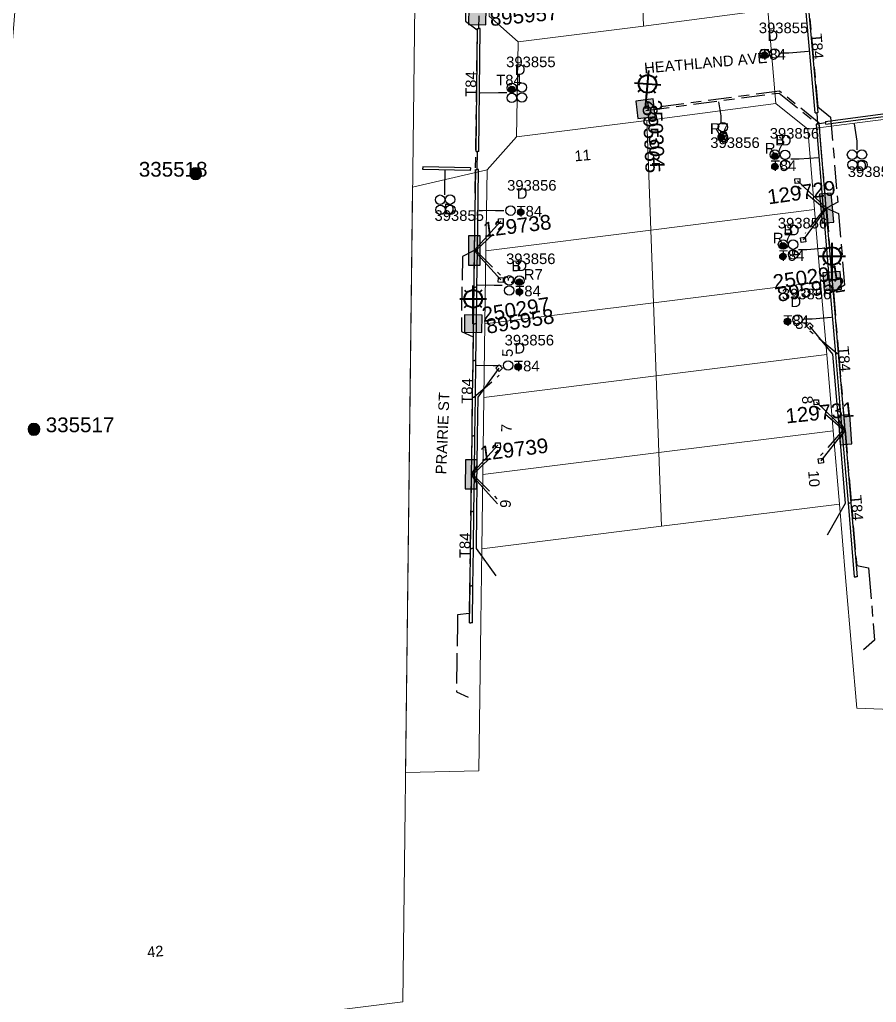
# Model space of a CAD drawing. Header units: metres. Extents: x 301589 to 305563, y 6268713 to 6270518.
# Drawn here: x 303999 to 304144.4, y 6269081.7 to 6269248.5 of the extents above; entities that cross this region are included whole.
import ezdxf
from ezdxf.enums import TextEntityAlignment as Align

# ---------------------------------------------------------------- set-up
doc = ezdxf.new("R2010")
doc.units = ezdxf.units.M
doc.linetypes.add('Cable Exist UG', pattern=[8.2, 4, -1.2, 1.8, -1.2])
doc.layers.get('0').update_dxf_attribs({"color": 6})
for name, color, linetype in [('_User Miscellaneous12', 7, 'Continuous'), ('Duct_SP_EXT', 7, 'Continuous'), ('Equip_SP_SL_EXT', 7, 'Continuous'), ('Mains_LV_EXT', 5, 'Continuous'), ('Mains_LV_SL_EXT', 4, 'Continuous'), ('Services_SP_EXT', 7, 'Continuous'), ('SupportsOH_SP_TR_HV_LV_SL_EXT', 7, 'Continuous'), ('SupportsUG_SP_LV_EXT', 7, 'Continuous'), ('SupportsUG_SP_LV_SL_EXT', 7, 'Continuous'), ('Trench_SP_EXT', 7, 'Continuous')]:
    doc.layers.add(name, color=color, linetype=linetype)
doc.layers.add('Cadastre Land Parcels_SP_EXT', color=7, linetype='Continuous', lineweight=5)
doc.layers.add('Cadastre Roads_SP_EXT', color=9, linetype='Continuous', lineweight=5)
doc.styles.add('COLUMN_LABEL', font='arial.ttf')
doc.styles.add('iecARIAL', font='arial.ttf', dxfattribs={"height": 2})
doc.styles.add('POLE_LABEL', font='arial.ttf')
doc.styles.get("Standard").update_dxf_attribs({"font": 'arial.ttf'})

# ---------------------------------------------------------------- blocks, each defined once
blk = doc.blocks.new('COLUMN_EXT')
blk.add_hatch(color=256).paths.add_polyline_path([(-1.49, 1.48), (-1.49, -1.49), (1.48, -1.49), (1.48, 1.48)])
blk.add_lwpolyline([(-1.49, -1.49), (1.48, -1.49), (1.48, 1.48), (-1.49, 1.48)], close=True)
for tag, height, style, flags, p in [('ASSET_NUM', 2.5, 'COLUMN_LABEL', 8, (2, 2)), ('STRUCTURE_PLANT_NUMBER', 0.2, 'POLE_LABEL', 9, (1.81, 0.03)), ('STREET_CODE', 0.2, 'COLUMN_LABEL', 9, (1.81, -0.2))]:
    blk.add_attdef(tag, text='', height=height, dxfattribs=dict(style=style, flags=flags)).set_placement(p, align=Align.MIDDLE_LEFT)
at = {"flags": 9}
for tag, p in [('COLUMN_TYPE', (1.81, -0.4)), ('OWNED_BY', (1.81, -0.6)), ('STATE', (1.81, -0.8)), ('USAGE', (1.81, -1)), ('STREETNAME', (1.81, -1.6)), ('LEGEND', (1.81, -1.2)), ('LOCATION', (1.81, -1.4)), ('SUBURB', (1.81, -1.8)), ('NOTES', (1.81, -2))]:
    blk.add_attdef(tag, text='', height=0.2, dxfattribs=at).set_placement(p, align=Align.MIDDLE_LEFT)
at = {"flags": 1}
blk.add_attdef('Z', (1.81, -2.35), '', height=0.2, dxfattribs=at)
blk = doc.blocks.new('PILLAR_EXT')
blk.add_hatch(color=256).paths.add_polyline_path([(-2.475, 0.99), (-2.475, -0.99), (2.475, -0.99), (2.475, 0.99)])
blk.add_lwpolyline([(-2.475, -0.99), (2.475, -0.99), (2.475, 0.99), (-2.475, 0.99)], close=True)
at = {"style": 'iecARIAL', "flags": 8}
blk.add_attdef('ASSET_NUM', (1.5, 3.5), '', height=2.5, dxfattribs=at)
for tag, p, flags in [('OWNED_BY', (0, -0.2), 9), ('STATE', (0, -0.4), 9), ('SUPPORT_TYPE', (0, -0.6), 9), ('STREETNAME', (0, -1.8), 9), ('USAGE', (0, -0.8), 9), ('LEGEND', (0, -1), 9), ('LOCATION', (0, -1.2), 9), ('NOTES', (0, -1.4), 9), ('PARENT', (0, -1.6), 9), ('SUBURB', (0, -2), 1)]:
    blk.add_attdef(tag, p, '', height=0.2, dxfattribs=dict(flags=flags))
blk = doc.blocks.new('DUCT_EXT')
blk.add_circle((0, 0.8), 0.8)
at = {"flags": 1}
blk.add_attdef('Z', (0, 0), '', height=0.2, dxfattribs=at)
at = {"flags": 9}
for tag, p in [('DUCT_CODE', (0, 0)), ('XSECT_TYPE', (0, -0.2)), ('STATE', (0, -0.6)), ('FB_REFERENCE', (0, -0.4)), ('NOTES', (0, -0.8))]:
    blk.add_attdef(tag, text='', height=0.2, dxfattribs=at).set_placement(p, align=Align.MIDDLE_LEFT)
blk = doc.blocks.new('SL_LANTERN_EXT')
at = {"lineweight": 40}
for p, q in [((-1.46, 5.68), (-1.06, 5.28)), ((0, 1.97), (0, 6.47)), ((1.46, 5.68), (1.06, 5.28)), ((-2.25, 4.22), (2.25, 4.22)), ((-1.46, 2.76), (-1.06, 3.16)), ((0, 0), (0, 2.72)), ((1.46, 2.76), (1.06, 3.16))]:
    blk.add_line(p, q, dxfattribs=at)
blk.add_circle((0, 4.22), 1.5, dxfattribs=at)
at = {"style": 'iecARIAL', "flags": 8}
blk.add_attdef('ASSET_NUM', (1.5, 1.5), '', height=2.5, dxfattribs=at)
for tag, p, height, flags in [('OPERATING_VOLTAGE', (0.98, -1.65), 0.2, 9), ('ORIENTATION', (0.98, -1.85), 0.2, 9), ('CONSTRUCTED_VOLTAGE', (0.98, -0.65), 0.2, 9), ('CONTROL_TYPE', (0.98, -0.85), 0.2, 9), ('LANTERN_PURPOSE', (0.98, -1.05), 0.2, 9), ('LANTERN_TYPE', (0.98, -1.25), 0.2, 9), ('NO_PHASES', (0.98, -1.45), 0.2, 9), ('LNUMBER', (2.18, -3.25), 2.5, 8), ('OWNED_BY', (0.98, -2.05), 0.2, 9), ('STATE', (0.98, -2.25), 0.2, 9), ('USAGE', (0.98, -2.45), 0.2, 9), ('CEXIST', (0.98, -2.65), 0.2, 9), ('CNEW', (0.98, -2.85), 0.2, 9), ('CNUMBER', (0.98, -3.05), 0.2, 9), ('CREMOVE', (0.98, -3.25), 0.2, 9), ('CREPLACE', (0.98, -3.45), 0.2, 9), ('LKINGHEIGHT', (0.98, -3.65), 0.2, 9), ('LBRACKET', (0.98, -3.85), 0.2, 9), ('LBRACKETVOCAB', (0.98, -4.05), 0.2, 9), ('LCATEGORY', (0.98, -4.25), 0.2, 9), ('LCHARGE1', (0.98, -4.45), 0.2, 9), ('LCHARGE1PERCENT', (0.98, -4.65), 0.2, 9), ('LCHARGE2', (0.98, -4.85), 0.2, 9), ('LCHARGE2PERCENT', (0.98, -5.05), 0.2, 9), ('LCHARGE3', (0.98, -5.25), 0.2, 9), ('LCHARGE3PERCENT', (0.98, -5.45), 0.2, 9), ('LEXIST', (0.98, -5.65), 0.2, 9), ('LLAMP', (0.98, -5.85), 0.2, 9), ('LLAMPVOCAB', (0.98, -6.05), 0.2, 9), ('LMAST', (0.98, -6.25), 0.2, 9), ('LMASTVOCAB', (0.98, -6.45), 0.2, 9), ('LNEW', (0.98, -6.65), 0.2, 9), ('LANTNUMBER', (0.98, -6.85), 0.2, 9), ('LOUTREACH', (0.98, -7.25), 0.2, 9), ('LOUTREACHVOCAB', (0.98, -7.45), 0.2, 9), ('LRATECODE', (0.98, -7.65), 0.2, 9), ('LREMOVE', (0.98, -7.85), 0.2, 9), ('LREPLACE', (0.98, -8.05), 0.2, 9), ('LTYPE', (0.98, -8.25), 0.2, 9), ('LTYPEVOCAB', (0.98, -8.45), 0.2, 9), ('STREETNAME', (0.98, -9.25), 0.2, 9), ('SUBURB', (0.98, -9.45), 0.2, 1), ('LEGEND', (0.98, -8.65), 0.2, 9), ('LOCATION', (0.98, -8.85), 0.2, 9), ('NOTES', (0.98, -9.05), 0.2, 9)]:
    blk.add_attdef(tag, p, '', height=height, dxfattribs=dict(flags=flags))
blk = doc.blocks.new('CCP_EXT')
at = {"flags": 9}
for tag, p in [('LIFE_SUPPORT', (0, -1.6)), ('STATE', (0, -1.8)), ('NOTES', (0, -2))]:
    blk.add_attdef(tag, text='', height=0.2, dxfattribs=at).set_placement(p, align=Align.MIDDLE_LEFT)
blk.add_wipeout([(0, 0.57), (0.57, 0), (0, -0.57), (-0.57, 0)])
blk.add_lwpolyline([(-0.57, 0), (0, 0.57), (0.57, 0), (0, -0.57), (-0.57, 0)])
at = {"flags": 1}
blk.add_attdef('Z', (0, 0), '', height=0.2, dxfattribs=at)
at = {"flags": 9}
for tag, p in [('CCP_TYPE', (0, 0)), ('CONSTRUCTED_VOLTAGE', (0, -0.2)), ('OPERATING_VOLTAGE', (0, -0.6)), ('ORIENTATION', (0, -0.8)), ('OWNED_BY', (0, -1)), ('NO_PHASES', (0, -0.4)), ('USAGE', (0, -1.2)), ('LEGEND', (0, -1.4))]:
    blk.add_attdef(tag, text='', height=0.2, dxfattribs=at).set_placement(p, align=Align.MIDDLE_LEFT)
blk = doc.blocks.new('POLE_EXT')
blk.add_hatch(color=256).paths.add_polyline_path([(-1, 0, 1), (1, 0, 1)])
blk.add_lwpolyline([(-1, 0, 1), (1, 0, 1)], format="xyb", close=True)
for tag, height, flags, p in [('pNumber', 2.5, 8, (-17.84, 2.07)), ('OWNED_BY', 0.2, 9, (1.35, -0.4)), ('SPECIAL_USE', 0.2, 9, (1.35, -0.8)), ('STATE', 0.2, 9, (1.35, -1)), ('cLV', 0.2, 9, (1.35, -1.4)), ('hDepth', 0.2, 9, (1.35, -1.6)), ('PARENT', 0.2, 9, (1.35, -0.6)), ('USAGE', 0.2, 9, (1.35, -1.2)), ('hDia', 0.2, 9, (1.35, -1.8)), ('cHV', 0.2, 9, (1.35, -2)), ('cLinedev', 0.2, 9, (1.35, -3.4)), ('LBRACKET', 0.2, 9, (1.35, -2.2)), ('LExisting', 0.2, 9, (1.35, -2.4)), ('LANTNUMBER', 0.2, 9, (1.35, -2.6)), ('LOther', 0.2, 9, (1.35, -2.8)), ('LRemove', 0.2, 9, (1.35, -3)), ('LEGEND', 0.2, 9, (1.35, -3.2)), ('pExisting', 0.2, 9, (1.35, -3.8)), ('pFooting', 0.2, 9, (1.35, -4.4)), ('pNew', 0.2, 9, (1.35, -4.6)), ('pRelocate', 0.2, 9, (1.35, -5)), ('LOCATION', 0.2, 9, (1.35, -3.6)), ('PFNUMBER', 0.2, 9, (1.35, -4)), ('NEWPFNUMBER', 0.2, 9, (1.35, -4.2)), ('pRemove', 0.2, 9, (1.35, -5.2)), ('pReplace', 0.2, 9, (1.35, -5.4)), ('pStay', 0.2, 9, (1.35, -5.6)), ('pType', 0.2, 9, (1.35, -5.8)), ('cspan', 0.2, 9, (1.35, -6)), ('STREETNAME', 0.2, 9, (1.35, -6.2)), ('SUBURB', 0.2, 9, (1.35, -6.4)), ('NOTES', 0.2, 9, (1.35, -6.6)), ('OPERATED_BY', 0.2, 9, (1.36, -7.01)), ('MAINTAINED_BY', 0.2, 9, (1.36, -6.81))]:
    blk.add_attdef(tag, text='', height=height, dxfattribs=dict(flags=flags)).set_placement(p, align=Align.MIDDLE_LEFT)
at = {"style": 'POLE_LABEL'}
for tag, height, flags, p in [('ASSET_NUM', 2.5, 8, (2, 2)), ('STRUCTURE_PLANT_NUMBER', 0.2, 9, (1.35, 0.03)), ('STREET_CODE', 0.2, 9, (1.35, -0.2))]:
    blk.add_attdef(tag, text='', height=height, dxfattribs=dict(at, flags=flags)).set_placement(p, align=Align.MIDDLE_LEFT)
at = {"flags": 1}
blk.add_attdef('Z', (1.35, -7.33), '', height=0.2, dxfattribs=at)
blk = doc.blocks.new('CABLE_LARGE_EXT')
h = blk.add_hatch(color=256)
edge = h.paths.add_edge_path()
edge.add_arc((0, 0.55), 0.55, 0, 360)
blk.add_circle((0, 0.55), 0.55)
at = {"flags": 1}
blk.add_attdef('Z', (0, 0), '', height=0.2, dxfattribs=at)
at = {"flags": 9}
for tag, p in [('COND_CODE', (0, 0)), ('STATE', (0, -0.4)), ('XSECT_SIZE', (0, -0.6)), ('FB_REFERENCE', (0, -0.2)), ('NOTES', (0, -0.8))]:
    blk.add_attdef(tag, text='', height=0.2, dxfattribs=at).set_placement(p, align=Align.MIDDLE_LEFT)

msp = doc.modelspace()

# ---------------------------------------------------------------- linework, layer by layer
at = {"layer": '_User Miscellaneous12'}
for p, q in [((304134.034, 6269232.651), (304132.232, 6269252.604)), ((304134.512, 6269232.694), (304132.71, 6269252.647)), ((304076.455, 6269226.111), (304076.69, 6269246.96)), ((304076.69, 6269246.96), (304076.93, 6269246.958)), ((304077.17, 6269246.955), (304076.93, 6269246.958)), ((304076.935, 6269226.105), (304077.17, 6269246.955)), ((304134.034, 6269232.651), (304134.273, 6269232.672)), ((304134.512, 6269232.694), (304134.273, 6269232.672)), ((304135.748, 6269231.175), (304145.48, 6269232.486)), ((304135.812, 6269230.699), (304145.544, 6269232.01)), ((304134.165, 6269230.729), (304134.404, 6269230.749)), ((304134.165, 6269230.729), (304135.372, 6269216.35)), ((304134.643, 6269230.769), (304134.404, 6269230.749)), ((304134.643, 6269230.769), (304135.851, 6269216.39)), ((304135.748, 6269231.175), (304135.78, 6269230.937)), ((304135.812, 6269230.699), (304135.78, 6269230.937)), ((304076.455, 6269226.111), (304076.695, 6269226.108)), ((304076.935, 6269226.105), (304076.695, 6269226.108)), ((304067.409, 6269223.021), (304067.414, 6269223.261)), ((304067.419, 6269223.501), (304067.414, 6269223.261)), ((304075.514, 6269223.327), (304067.419, 6269223.501)), ((304075.514, 6269223.327), (304075.509, 6269223.087)), ((304075.504, 6269222.847), (304067.409, 6269223.021)), ((304075.504, 6269222.847), (304075.509, 6269223.087)), ((304076.204, 6269209.285), (304076.39, 6269223.027)), ((304076.39, 6269223.027), (304076.63, 6269223.023)), ((304076.87, 6269223.02), (304076.63, 6269223.023)), ((304076.684, 6269209.279), (304076.87, 6269223.02)), ((304135.372, 6269216.35), (304135.612, 6269216.37)), ((304135.372, 6269216.35), (304135.612, 6269216.37)), ((304135.372, 6269216.35), (304136.41, 6269204.08)), ((304135.851, 6269216.39), (304135.612, 6269216.37)), ((304135.851, 6269216.39), (304135.612, 6269216.37)), ((304135.851, 6269216.39), (304136.888, 6269204.12)), ((304076.117, 6269203.073), (304076.204, 6269209.285)), ((304076.204, 6269209.285), (304076.444, 6269209.282)), ((304076.204, 6269209.285), (304076.444, 6269209.282)), ((304076.684, 6269209.279), (304076.444, 6269209.282)), ((304076.684, 6269209.279), (304076.444, 6269209.282)), ((304076.597, 6269203.066), (304076.684, 6269209.279)), ((304136.41, 6269204.08), (304136.649, 6269204.1)), ((304136.41, 6269204.08), (304136.649, 6269204.1)), ((304136.41, 6269204.08), (304137.449, 6269191.761)), ((304136.888, 6269204.12), (304136.649, 6269204.1)), ((304136.888, 6269204.12), (304136.649, 6269204.1)), ((304136.888, 6269204.12), (304137.927, 6269191.801)), ((304076.032, 6269196.863), (304076.117, 6269203.073)), ((304076.117, 6269203.073), (304076.357, 6269203.07)), ((304076.597, 6269203.066), (304076.357, 6269203.07)), ((304076.512, 6269196.856), (304076.597, 6269203.066)), ((304075.947, 6269190.627), (304076.032, 6269196.863)), ((304076.032, 6269196.863), (304076.272, 6269196.859)), ((304076.032, 6269196.863), (304076.272, 6269196.859)), ((304076.512, 6269196.856), (304076.272, 6269196.859)), ((304076.512, 6269196.856), (304076.272, 6269196.859)), ((304076.426, 6269190.62), (304076.512, 6269196.856)), ((304137.449, 6269191.761), (304137.688, 6269191.781)), ((304137.449, 6269191.761), (304138.549, 6269178.833)), ((304137.927, 6269191.801), (304137.688, 6269191.781)), ((304137.927, 6269191.801), (304139.028, 6269178.874)), ((304075.862, 6269184.392), (304075.947, 6269190.627)), ((304075.947, 6269190.627), (304076.187, 6269190.623)), ((304076.426, 6269190.62), (304076.187, 6269190.623)), ((304076.342, 6269184.386), (304076.426, 6269190.62)), ((304075.774, 6269177.844), (304075.862, 6269184.392)), ((304075.862, 6269184.392), (304076.102, 6269184.389)), ((304076.342, 6269184.386), (304076.102, 6269184.389)), ((304076.254, 6269177.837), (304076.342, 6269184.386)), ((304138.549, 6269178.834), (304138.789, 6269178.854)), ((304138.549, 6269178.833), (304138.789, 6269178.854)), ((304138.549, 6269178.834), (304139.605, 6269166.403)), ((304139.028, 6269178.874), (304138.789, 6269178.854)), ((304139.028, 6269178.874), (304138.789, 6269178.854)), ((304139.028, 6269178.874), (304140.084, 6269166.444)), ((304075.687, 6269171.295), (304075.774, 6269177.844)), ((304075.774, 6269177.844), (304076.014, 6269177.84)), ((304076.254, 6269177.837), (304076.014, 6269177.84)), ((304076.167, 6269171.289), (304076.254, 6269177.837)), ((304075.603, 6269164.998), (304075.687, 6269171.295)), ((304075.687, 6269171.295), (304075.927, 6269171.292)), ((304075.687, 6269171.295), (304075.927, 6269171.292)), ((304076.167, 6269171.289), (304075.927, 6269171.292)), ((304076.167, 6269171.289), (304075.927, 6269171.292)), ((304076.083, 6269164.992), (304076.167, 6269171.289)), ((304075.521, 6269158.703), (304075.603, 6269164.998)), ((304075.603, 6269164.998), (304075.843, 6269164.995)), ((304076.083, 6269164.992), (304075.843, 6269164.995)), ((304076.001, 6269158.696), (304076.083, 6269164.992)), ((304139.605, 6269166.403), (304139.845, 6269166.423)), ((304139.605, 6269166.403), (304140.659, 6269153.889)), ((304140.084, 6269166.444), (304139.845, 6269166.423)), ((304140.084, 6269166.444), (304141.137, 6269153.93)), ((304075.434, 6269152.404), (304075.521, 6269158.703)), ((304075.521, 6269158.703), (304075.761, 6269158.7)), ((304076.001, 6269158.696), (304075.761, 6269158.7)), ((304075.914, 6269152.398), (304076.001, 6269158.696)), ((304140.659, 6269153.889), (304140.898, 6269153.909)), ((304141.137, 6269153.93), (304140.898, 6269153.909)), ((304075.348, 6269146.105), (304075.434, 6269152.404)), ((304075.434, 6269152.404), (304075.674, 6269152.401)), ((304075.914, 6269152.398), (304075.674, 6269152.401)), ((304075.828, 6269146.098), (304075.914, 6269152.398)), ((304075.348, 6269146.105), (304075.588, 6269146.102)), ((304075.828, 6269146.098), (304075.588, 6269146.102))]:
    msp.add_line(p, q, dxfattribs=at)
at = {"layer": 'Cadastre Land Parcels_SP_EXT', "linetype": 'Continuous'}
for points in [[(304067.397, 6269363.794), (304058.53, 6269361.537), (304036.22, 6269360.145), (304016.749, 6269356.608), (304017.16, 6269353.643), (304011.299, 6269352.379), (304010.966, 6269354.852), (304006.695, 6269354.051), (303983.53, 6269071.668), (304064.024, 6269081.762), (304067.397, 6269363.794)], [(304125.981, 6269250.129), (304130.517, 6269255.728), (304129.405, 6269269.245), (304104.224, 6269266.1), (304104.247, 6269265.472), (304104.896, 6269247.368), (304125.981, 6269250.129)], [(304104.896, 6269247.368), (304104.247, 6269265.472), (304078.846, 6269262.302), (304078.668, 6269249.072), (304083.582, 6269244.709), (304104.896, 6269247.368)], [(304133.912, 6269216.218), (304132.755, 6269229.891), (304127.359, 6269234.225), (304105.468, 6269231.356), (304106.134, 6269212.746), (304133.912, 6269216.218)], [(304106.134, 6269212.746), (304105.468, 6269231.356), (304083.342, 6269228.593), (304078.317, 6269222.986), (304078.133, 6269209.248), (304106.134, 6269212.746)], [(304134.948, 6269203.952), (304133.912, 6269216.218), (304106.134, 6269212.746), (304106.577, 6269200.407), (304134.948, 6269203.952)], [(304106.577, 6269200.407), (304106.134, 6269212.746), (304078.133, 6269209.248), (304077.966, 6269196.829), (304106.577, 6269200.407)], [(304135.989, 6269191.636), (304134.948, 6269203.952), (304106.577, 6269200.407), (304107.02, 6269188.018), (304135.989, 6269191.636)], [(304107.02, 6269188.018), (304106.577, 6269200.407), (304077.966, 6269196.829), (304077.8, 6269184.361), (304107.02, 6269188.018)], [(304137.083, 6269178.697), (304135.989, 6269191.636), (304107.02, 6269188.018), (304107.486, 6269175.002), (304137.083, 6269178.697)], [(304107.486, 6269175.002), (304107.02, 6269188.018), (304077.8, 6269184.361), (304077.625, 6269171.266), (304107.486, 6269175.002)], [(304138.135, 6269166.256), (304137.083, 6269178.697), (304107.486, 6269175.002), (304107.934, 6269162.484), (304138.135, 6269166.256)], [(304107.934, 6269162.484), (304107.486, 6269175.002), (304077.625, 6269171.266), (304077.456, 6269158.673), (304107.934, 6269162.484)]]:
    msp.add_lwpolyline(points, close=True, dxfattribs=at)
at = {"layer": 'Cadastre Roads_SP_EXT', "linetype": 'Continuous'}
for points in [[(304105.468, 6269231.356), (304127.359, 6269234.225), (304125.981, 6269250.129), (304104.896, 6269247.368), (304083.582, 6269244.709), (304083.342, 6269228.593), (304105.468, 6269231.356)], [(304076.952, 6269120.994), (304077.12, 6269133.488), (304077.287, 6269146.08), (304077.456, 6269158.673), (304077.625, 6269171.266), (304077.8, 6269184.362), (304077.966, 6269196.829), (304078.132, 6269209.248), (304078.317, 6269222.986), (304065.677, 6269220.005), (304064.49, 6269120.687), (304076.952, 6269120.994)]]:
    msp.add_lwpolyline(points, close=True, dxfattribs=at)
at = {"layer": 'Duct_SP_EXT'}
for p, q in [((304134.034, 6269232.651), (304132.232, 6269252.604)), ((304134.512, 6269232.694), (304132.71, 6269252.647)), ((304076.455, 6269226.111), (304076.69, 6269246.96)), ((304076.69, 6269246.96), (304076.93, 6269246.958)), ((304077.17, 6269246.955), (304076.93, 6269246.958)), ((304076.935, 6269226.105), (304077.17, 6269246.955)), ((304134.034, 6269232.651), (304134.273, 6269232.672)), ((304134.512, 6269232.694), (304134.273, 6269232.672)), ((304135.748, 6269231.175), (304145.48, 6269232.486)), ((304135.812, 6269230.699), (304145.544, 6269232.01)), ((304134.165, 6269230.729), (304134.404, 6269230.749)), ((304134.165, 6269230.729), (304135.372, 6269216.35)), ((304134.643, 6269230.769), (304134.404, 6269230.749)), ((304134.643, 6269230.769), (304135.851, 6269216.39)), ((304135.748, 6269231.175), (304135.78, 6269230.937)), ((304135.812, 6269230.699), (304135.78, 6269230.937)), ((304076.455, 6269226.111), (304076.695, 6269226.108)), ((304076.935, 6269226.105), (304076.695, 6269226.108)), ((304067.409, 6269223.021), (304067.414, 6269223.261)), ((304067.419, 6269223.501), (304067.414, 6269223.261)), ((304075.514, 6269223.327), (304067.419, 6269223.501)), ((304075.514, 6269223.327), (304075.509, 6269223.087)), ((304075.504, 6269222.847), (304067.409, 6269223.021)), ((304075.504, 6269222.847), (304075.509, 6269223.087)), ((304076.204, 6269209.285), (304076.39, 6269223.027)), ((304076.39, 6269223.027), (304076.63, 6269223.023)), ((304076.87, 6269223.02), (304076.63, 6269223.023)), ((304076.684, 6269209.279), (304076.87, 6269223.02)), ((304135.372, 6269216.35), (304135.612, 6269216.37)), ((304135.372, 6269216.35), (304135.612, 6269216.37)), ((304135.372, 6269216.35), (304136.41, 6269204.08)), ((304135.851, 6269216.39), (304135.612, 6269216.37)), ((304135.851, 6269216.39), (304135.612, 6269216.37)), ((304135.851, 6269216.39), (304136.888, 6269204.12)), ((304076.117, 6269203.073), (304076.204, 6269209.285)), ((304076.204, 6269209.285), (304076.444, 6269209.282)), ((304076.204, 6269209.285), (304076.444, 6269209.282)), ((304076.684, 6269209.279), (304076.444, 6269209.282)), ((304076.684, 6269209.279), (304076.444, 6269209.282)), ((304076.597, 6269203.066), (304076.684, 6269209.279)), ((304136.41, 6269204.08), (304136.649, 6269204.1)), ((304136.41, 6269204.08), (304136.649, 6269204.1)), ((304136.41, 6269204.08), (304137.449, 6269191.761)), ((304136.888, 6269204.12), (304136.649, 6269204.1)), ((304136.888, 6269204.12), (304136.649, 6269204.1)), ((304136.888, 6269204.12), (304137.927, 6269191.801)), ((304076.032, 6269196.863), (304076.117, 6269203.073)), ((304076.117, 6269203.073), (304076.357, 6269203.07)), ((304076.597, 6269203.066), (304076.357, 6269203.07)), ((304076.512, 6269196.856), (304076.597, 6269203.066)), ((304075.947, 6269190.627), (304076.032, 6269196.863)), ((304076.032, 6269196.863), (304076.272, 6269196.859)), ((304076.032, 6269196.863), (304076.272, 6269196.859)), ((304076.512, 6269196.856), (304076.272, 6269196.859)), ((304076.512, 6269196.856), (304076.272, 6269196.859)), ((304076.426, 6269190.62), (304076.512, 6269196.856)), ((304137.449, 6269191.761), (304137.688, 6269191.781)), ((304137.449, 6269191.761), (304138.549, 6269178.833)), ((304137.927, 6269191.801), (304137.688, 6269191.781)), ((304137.927, 6269191.801), (304139.028, 6269178.874)), ((304075.862, 6269184.392), (304075.947, 6269190.627)), ((304075.947, 6269190.627), (304076.187, 6269190.623)), ((304076.426, 6269190.62), (304076.187, 6269190.623)), ((304076.342, 6269184.386), (304076.426, 6269190.62)), ((304075.774, 6269177.844), (304075.862, 6269184.392)), ((304075.862, 6269184.392), (304076.102, 6269184.389)), ((304076.342, 6269184.386), (304076.102, 6269184.389)), ((304076.254, 6269177.837), (304076.342, 6269184.386)), ((304138.549, 6269178.834), (304138.789, 6269178.854)), ((304138.549, 6269178.833), (304138.789, 6269178.854)), ((304138.549, 6269178.834), (304139.605, 6269166.403)), ((304139.028, 6269178.874), (304138.789, 6269178.854)), ((304139.028, 6269178.874), (304138.789, 6269178.854)), ((304139.028, 6269178.874), (304140.084, 6269166.444)), ((304075.687, 6269171.295), (304075.774, 6269177.844)), ((304075.774, 6269177.844), (304076.014, 6269177.84)), ((304076.254, 6269177.837), (304076.014, 6269177.84)), ((304076.167, 6269171.289), (304076.254, 6269177.837)), ((304075.603, 6269164.998), (304075.687, 6269171.295)), ((304075.687, 6269171.295), (304075.927, 6269171.292)), ((304075.687, 6269171.295), (304075.927, 6269171.292)), ((304076.167, 6269171.289), (304075.927, 6269171.292)), ((304076.167, 6269171.289), (304075.927, 6269171.292)), ((304076.083, 6269164.992), (304076.167, 6269171.289)), ((304075.521, 6269158.703), (304075.603, 6269164.998)), ((304075.603, 6269164.998), (304075.843, 6269164.995)), ((304076.083, 6269164.992), (304075.843, 6269164.995)), ((304076.001, 6269158.696), (304076.083, 6269164.992)), ((304139.605, 6269166.403), (304139.845, 6269166.423)), ((304139.605, 6269166.403), (304140.659, 6269153.889)), ((304140.084, 6269166.444), (304139.845, 6269166.423)), ((304140.084, 6269166.444), (304141.137, 6269153.93)), ((304075.434, 6269152.404), (304075.521, 6269158.703)), ((304075.521, 6269158.703), (304075.761, 6269158.7)), ((304076.001, 6269158.696), (304075.761, 6269158.7)), ((304075.914, 6269152.398), (304076.001, 6269158.696)), ((304140.659, 6269153.889), (304140.898, 6269153.909)), ((304141.137, 6269153.93), (304140.898, 6269153.909)), ((304075.348, 6269146.105), (304075.434, 6269152.404)), ((304075.434, 6269152.404), (304075.674, 6269152.401)), ((304075.914, 6269152.398), (304075.674, 6269152.401)), ((304075.828, 6269146.098), (304075.914, 6269152.398)), ((304075.348, 6269146.105), (304075.588, 6269146.102)), ((304075.828, 6269146.098), (304075.588, 6269146.102))]:
    msp.add_line(p, q, dxfattribs=at)
for points in [[(304128.184, 6269242.836), (304129.573, 6269242.833), (304132.874, 6269243.103)], [(304081.684, 6269236.067), (304080.252, 6269236.066), (304077.135, 6269235.991)], [(304118.035, 6269230.965), (304118.035, 6269232.11), (304117.692, 6269234.533)], [(304141.155, 6269226.388), (304141.157, 6269227.819), (304140.679, 6269230.8)], [(304129.89, 6269224.814), (304131.277, 6269224.814), (304134.577, 6269225.09)], [(304071.178, 6269218.737), (304071.179, 6269219.913), (304071.228, 6269222.871)], [(304081.143, 6269216), (304079.764, 6269215.999), (304076.967, 6269216.046)], [(304131.198, 6269209.466), (304132.586, 6269209.463), (304135.887, 6269209.733)], [(304080.895, 6269203.332), (304079.514, 6269203.331), (304076.713, 6269203.376)], [(304132.096, 6269197.68), (304133.485, 6269197.677), (304136.783, 6269197.951)], [(304080.717, 6269189.73), (304079.336, 6269189.73), (304076.535, 6269189.774)]]:
    msp.add_lwpolyline(points, dxfattribs=at)
at = {"layer": 'Mains_LV_EXT', "linetype": 'Cable Exist UG'}
for points in [[(304077.034, 6269276.335), (304075.01, 6269274.916), (304075.01, 6269274.916), (304074.658, 6269248.211), (304076.619, 6269246.715), (304076.619, 6269246.715), (304076.327, 6269223.026), (304076.142, 6269209.286)], [(304135.95, 6269216.461), (304138.004, 6269215.542), (304138.004, 6269215.542), (304139.003, 6269203.421), (304137.109, 6269202.263), (304137.109, 6269202.263), (304137.987, 6269191.804), (304139.087, 6269178.878)], [(304076.142, 6269209.286), (304074.139, 6269208.245), (304074.139, 6269208.245), (304074.066, 6269203.113), (304073.979, 6269196.9), (304073.96, 6269195.561), (304075.944, 6269194.629), (304075.944, 6269194.629), (304075.886, 6269190.628), (304075.802, 6269184.394), (304075.714, 6269177.845), (304075.627, 6269171.297)], [(304139.087, 6269178.878), (304141.063, 6269155.845), (304143.071, 6269155.411), (304143.071, 6269155.411), (304143.176, 6269154.15), (304144.104, 6269143.13), (304142.214, 6269141.496)], [(304075.627, 6269171.297), (304075.273, 6269147.709), (304073.308, 6269147.434), (304073.308, 6269147.434), (304073.288, 6269146.134), (304073.202, 6269139.831), (304073.13, 6269134.413), (304075.118, 6269133.511)]]:
    msp.add_lwpolyline(points, dxfattribs=at)
at = {"layer": 'Mains_LV_SL_EXT', "linetype": 'Cable Exist UG'}
for points in [[(304135.95, 6269216.461), (304136.893, 6269204.109)], [(304076.142, 6269209.286), (304075.971, 6269196.864)]]:
    msp.add_lwpolyline(points, dxfattribs=at)
at = {"layer": 'Services_SP_EXT'}
for points in [[(304075.627, 6269171.297), (304080.099, 6269166.27)], [(304075.627, 6269171.297), (304076.605, 6269169.746), (304076.605, 6269169.746), (304076.542, 6269164.984), (304076.459, 6269158.689), (304079.834, 6269154.05)]]:
    msp.add_lwpolyline(points, dxfattribs=at)
at = {"layer": 'Trench_SP_EXT', "linetype": 'Cable Exist UG'}
for points in [[(304076.93, 6269246.958), (304076.964, 6269249.089)], [(304105.252, 6269233.05), (304127.88, 6269236.005), (304134.404, 6269230.749)], [(304134.273, 6269232.672), (304134.404, 6269230.749)], [(304135.78, 6269230.937), (304134.404, 6269230.749)], [(304076.63, 6269223.023), (304076.695, 6269226.108)], [(304075.927, 6269171.292), (304080.002, 6269167.146)]]:
    msp.add_lwpolyline(points, dxfattribs=at)

# ---------------------------------------------------------------- block references
at = {"layer": 'Duct_SP_EXT'}
for name, p in [('DUCT_EXT', (304125.407, 6269241.859)), ('DUCT_EXT', (304127.126, 6269241.924)), ('CABLE_LARGE_EXT', (304125.407, 6269241.859)), ('DUCT_EXT', (304082.513, 6269236.078)), ('CABLE_LARGE_EXT', (304082.513, 6269236.078)), ('DUCT_EXT', (304084.24, 6269236.161)), ('DUCT_EXT', (304082.524, 6269234.384)), ('DUCT_EXT', (304084.248, 6269234.467)), ('DUCT_EXT', (304127.198, 6269224.749)), ('CABLE_LARGE_EXT', (304127.198, 6269224.749)), ('DUCT_EXT', (304128.904, 6269224.719)), ('CABLE_LARGE_EXT', (304127.189, 6269222.969)), ('DUCT_EXT', (304128.909, 6269223.046)), ('DUCT_EXT', (304082.321, 6269215.245)), ('CABLE_LARGE_EXT', (304084.033, 6269215.25)), ('DUCT_EXT', (304128.562, 6269209.512)), ('CABLE_LARGE_EXT', (304128.562, 6269209.512)), ('DUCT_EXT', (304130.268, 6269209.479)), ('CABLE_LARGE_EXT', (304128.554, 6269207.733)), ('DUCT_EXT', (304130.274, 6269207.809)), ('DUCT_EXT', (304082.09, 6269203.415)), ('DUCT_EXT', (304083.802, 6269203.388)), ('DUCT_EXT', (304082.094, 6269201.703)), ('CABLE_LARGE_EXT', (304083.802, 6269203.388)), ('CABLE_LARGE_EXT', (304083.805, 6269201.708)), ('DUCT_EXT', (304131.039, 6269196.769)), ('CABLE_LARGE_EXT', (304129.319, 6269196.693)), ('DUCT_EXT', (304081.897, 6269188.977)), ('CABLE_LARGE_EXT', (304083.61, 6269188.982))]:
    msp.add_blockref(name, p, dxfattribs=at)
for name, p, rotation in [('DUCT_EXT', (304117.56, 6269230.212), 269.9999999999998), ('DUCT_EXT', (304117.534, 6269228.503), 269.9999999999998), ('CABLE_LARGE_EXT', (304117.534, 6269228.503), 269.9999999999998), ('DUCT_EXT', (304139.472, 6269225.549), 269.9220121890028), ('DUCT_EXT', (304141.164, 6269225.56), 269.9220121890028), ('DUCT_EXT', (304139.553, 6269223.825), 269.9220121890028), ('DUCT_EXT', (304141.24, 6269223.837), 269.9220121890028), ('DUCT_EXT', (304071.146, 6269217.904), 89.6223684789609), ('DUCT_EXT', (304072.836, 6269217.911), 89.6223684789609), ('DUCT_EXT', (304071.214, 6269216.183), 89.6223684789609), ('DUCT_EXT', (304072.91, 6269216.189), 89.6223684789609)]:
    msp.add_blockref(name, p, dxfattribs=dict(at, rotation=rotation))
at = {"layer": 'Equip_SP_SL_EXT'}
ref = msp.add_blockref('SL_LANTERN_EXT', (304105.222, 6269233.356), dxfattribs=dict(at, rotation=355.2036728981264))
ref.add_attrib('ASSET_NUM', '250304', dxfattribs={"layer": '0', "height": 2.5, "rotation": 272.57805, "style": 'iecARIAL'}).set_placement((304106.722, 6269234.856), align=Align.MIDDLE_LEFT)
ref = msp.add_blockref('SL_LANTERN_EXT', (304136.893, 6269204.109), dxfattribs=at)
ref.add_attrib('ASSET_NUM', '250291', dxfattribs={"layer": '0', "height": 2.5, "rotation": 8.46225, "style": 'iecARIAL'}).set_placement((304138.393, 6269205.609), align=Align.MIDDLE_RIGHT)
ref = msp.add_blockref('SL_LANTERN_EXT', (304075.971, 6269196.864), dxfattribs=at)
ref.add_attrib('ASSET_NUM', '250297', dxfattribs={"layer": '0', "height": 2.5, "rotation": 9.0326, "style": 'iecARIAL'}).set_placement((304077.471, 6269198.364), align=Align.MIDDLE_LEFT)
at = {"layer": 'SupportsOH_SP_TR_HV_LV_SL_EXT'}
ref = msp.add_blockref('POLE_EXT', (304028.862, 6269222.319), dxfattribs=at)
ref.add_attrib('ASSET_NUM', '335518', dxfattribs={"layer": '0', "height": 2.5, "style": 'POLE_LABEL'}).set_placement((304030.862, 6269223.069), align=Align.MIDDLE_RIGHT)
ref = msp.add_blockref('POLE_EXT', (304001.406, 6269178.951), dxfattribs=at)
ref.add_attrib('ASSET_NUM', '335517', dxfattribs={"layer": '0', "height": 2.5, "style": 'POLE_LABEL'}).set_placement((304003.406, 6269179.701), align=Align.MIDDLE_LEFT)
at = {"layer": 'SupportsUG_SP_LV_EXT'}
ref = msp.add_blockref('PILLAR_EXT', (304135.95, 6269216.461), dxfattribs=dict(at, rotation=95.27510427442427))
ref.add_attrib('ASSET_NUM', '129729', dxfattribs={"layer": '0', "height": 2.5, "rotation": 7.99068, "style": 'iecARIAL'}).set_placement((304137.45, 6269219.961), align=Align.MIDDLE_RIGHT)
ref = msp.add_blockref('PILLAR_EXT', (304076.142, 6269209.286), dxfattribs=dict(at, rotation=269.8447673189321))
ref.add_attrib('ASSET_NUM', '129738', dxfattribs={"layer": '0', "height": 2.5, "rotation": 6.87343, "style": 'iecARIAL'}).set_placement((304077.642, 6269212.786), align=Align.MIDDLE_LEFT)
ref = msp.add_blockref('PILLAR_EXT', (304139.087, 6269178.878), dxfattribs=dict(at, rotation=94.3734936763684))
ref.add_attrib('ASSET_NUM', '129731', dxfattribs={"layer": '0', "height": 2.5, "rotation": 5.91674, "style": 'iecARIAL'}).set_placement((304140.587, 6269182.378), align=Align.MIDDLE_RIGHT)
ref = msp.add_blockref('PILLAR_EXT', (304075.627, 6269171.297), dxfattribs=dict(at, rotation=269.4855081171382))
ref.add_attrib('ASSET_NUM', '129739', dxfattribs={"layer": '0', "height": 2.5, "rotation": 7.17716, "style": 'iecARIAL'}).set_placement((304077.127, 6269174.797), align=Align.MIDDLE_LEFT)
at = {"layer": 'SupportsUG_SP_LV_SL_EXT'}
ref = msp.add_blockref('COLUMN_EXT', (304076.665, 6269249.096), dxfattribs=dict(at, rotation=89.06251844507217))
ref.add_attrib('ASSET_NUM', '895957', dxfattribs={"layer": '0', "height": 2.5, "rotation": 5.5293, "style": 'COLUMN_LABEL'}).set_placement((304078.665, 6269249.846), align=Align.TOP_LEFT)
ref = msp.add_blockref('COLUMN_EXT', (304105.222, 6269233.356), dxfattribs=dict(at, rotation=6.818314402669429))
ref.add_attrib('ASSET_NUM', '895965', dxfattribs={"layer": '0', "height": 2.5, "rotation": 272.57805, "style": 'COLUMN_LABEL'}).set_placement((304107.222, 6269234.106), align=Align.TOP_LEFT)
ref = msp.add_blockref('COLUMN_EXT', (304136.893, 6269204.109), dxfattribs=dict(at, rotation=94.20391977965357))
ref.add_attrib('ASSET_NUM', '895952', dxfattribs={"layer": '0', "height": 2.5, "rotation": 8.98456, "style": 'COLUMN_LABEL'}).set_placement((304138.893, 6269204.859), align=Align.TOP_RIGHT)
ref = msp.add_blockref('COLUMN_EXT', (304075.971, 6269196.864), dxfattribs=dict(at, rotation=89.06255570136175))
ref.add_attrib('ASSET_NUM', '895958', dxfattribs={"layer": '0', "height": 2.5, "rotation": 9.0326, "style": 'COLUMN_LABEL'}).set_placement((304077.971, 6269197.614), align=Align.TOP_LEFT)

# ---------------------------------------------------------------- texts
at = {"layer": 'Cadastre Roads_SP_EXT'}
for s, rotation, p in [('HEATHLAND AVE', 4.97521, (304105.068, 6269239.331)), ('PRAIRIE ST', 87.68141, (304071.388, 6269171.267))]:
    msp.add_text(s, height=1.8, rotation=rotation, dxfattribs=at).set_placement(p)
at = {"layer": 'Defpoints'}
for s, rotation, p in [('9', 5.26661, (304118.045, 6269227.362)), ('11', 4.97521, (304093.228, 6269224.404)), ('4', 274.37388, (304129.649, 6269209.48)), ('3', 87.67878, (304082.832, 6269203.629)), ('6', 274.37469, (304130.688, 6269197.189)), ('5', 87.68347, (304082.666, 6269191.187)), ('8', 274.37483, (304131.755, 6269184.562)), ('7', 87.68141, (304082.495, 6269178.404)), ('10', 274.37633, (304132.827, 6269171.873)), ('9', 87.67468, (304082.323, 6269165.561)), ('42', 5.00102, (304020.69, 6269089.315))]:
    msp.add_text(s, height=1.8, rotation=rotation, dxfattribs=at).set_placement(p)
at = {"layer": 'Duct_SP_EXT'}
for s, p in [('393855', (304124.45, 6269246.165)), ('D', (304125.922, 6269244.853)), ('T84', (304124.706, 6269241.653)), ('393855', (304081.563, 6269240.394)), ('D', (304083.032, 6269239.084)), ('T84', (304079.876, 6269237.3)), ('R7', (304116.157, 6269229.082)), ('393856', (304126.306, 6269228.264)), ('393856', (304116.215, 6269226.686)), ('B', (304117.655, 6269227.726)), ('B', (304127.247, 6269227.111)), ('D', (304128.184, 6269227.11)), ('R7', (304125.469, 6269225.731)), ('T84', (304126.486, 6269222.768)), ('393855', (304139.546, 6269221.758)), ('D', (304140.978, 6269222.759)), ('393856', (304081.725, 6269219.443)), ('D', (304083.378, 6269218.061)), ('D', (304070.965, 6269215.416)), ('T84', (304083.33, 6269215.048)), ('393855', (304069.401, 6269214.314)), ('393856', (304127.673, 6269213.025)), ('B', (304128.612, 6269211.87)), ('D', (304129.551, 6269211.867)), ('R7', (304126.836, 6269210.492)), ('393856', (304081.549, 6269206.979)), ('T84', (304127.854, 6269207.531)), ('B', (304082.461, 6269205.77)), ('D', (304083.295, 6269205.803)), ('R7', (304084.57, 6269204.329)), ('T84', (304083.104, 6269201.508)), ('393856', (304128.359, 6269200.997)), ('D', (304129.832, 6269199.692)), ('393856', (304081.3, 6269193.173)), ('D', (304082.952, 6269191.79)), ('T84', (304082.909, 6269188.782))]:
    msp.add_text(s, height=1.8, dxfattribs=at).set_placement(p)
at = {"layer": 'Mains_LV_EXT'}
for rotation, p in [(274.66753, (304133.317, 6269246.021)), (89.08241, (304076.438, 6269235.347)), (274.67056, (304137.895, 6269192.952)), (89.06219, (304075.786, 6269183.264)), (274.74318, (304140.05, 6269167.686)), (88.96708, (304075.414, 6269157.069))]:
    msp.add_text('T84', height=1.8, rotation=rotation, dxfattribs=at).set_placement(p)

# ---------------------------------------------------------------- next in the draw order: block references
at = {"layer": 'Services_SP_EXT'}
for p, rotation in [((304131.013, 6269221.08), 317.2751042497432), ((304080.659, 6269214.268), 227.8447674017461), ((304131.958, 6269211.112), 53.27510443660488), ((304080.648, 6269204.29), 131.8447670325182), ((304134.218, 6269183.522), 316.3734937484276), ((304080.16, 6269176.239), 227.4855082090153), ((304135.001, 6269173.574), 52.37349347868557)]:
    msp.add_blockref('CCP_EXT', p, dxfattribs=dict(at, rotation=rotation))
for p in [(304133.095, 6269196.425), (304080.372, 6269189.304)]:
    msp.add_blockref('CCP_EXT', p, dxfattribs=at)

# ---------------------------------------------------------------- next in the draw order: block references
for p, rotation in [((304131.013, 6269221.08), 317.2751042497432), ((304080.659, 6269214.268), 227.8447674017461), ((304131.958, 6269211.112), 53.27510443660488), ((304080.648, 6269204.29), 131.8447670325182), ((304134.218, 6269183.522), 316.3734937484276), ((304080.16, 6269176.239), 227.4855082090153), ((304135.001, 6269173.574), 52.37349347868557)]:
    msp.add_blockref('CCP_EXT', p, dxfattribs=dict(at, rotation=rotation))
for p in [(304133.095, 6269196.425), (304080.372, 6269189.304)]:
    msp.add_blockref('CCP_EXT', p, dxfattribs=at)

# ---------------------------------------------------------------- next in the draw order: linework, layer by layer
at = {"layer": 'Cadastre Roads_SP_EXT', "linetype": 'Continuous'}
msp.add_lwpolyline([(304156.23, 6269141.729), (304155.188, 6269154.173), (304154.145, 6269166.614), (304153.103, 6269179.057), (304151.852, 6269193.987), (304150.73, 6269207.39), (304148.667, 6269231.906), (304132.755, 6269229.891), (304133.912, 6269216.218), (304134.948, 6269203.952), (304135.989, 6269191.636), (304137.083, 6269178.697), (304138.135, 6269166.256), (304139.186, 6269153.815), (304140.238, 6269141.374), (304141.063, 6269131.614), (304157.128, 6269131.016), (304156.23, 6269141.729)], close=True, dxfattribs=at)
at = {"layer": 'Mains_LV_EXT', "linetype": 'Cable Exist UG'}
msp.add_lwpolyline([(304130.258, 6269283.275), (304132.351, 6269282.206), (304132.351, 6269282.206), (304133.399, 6269269.642), (304134.504, 6269255.944), (304134.56, 6269255.237), (304132.675, 6269253.764), (304132.675, 6269253.764), (304134.46, 6269233.668), (304134.46, 6269233.668), (304136.632, 6269231.912), (304137.841, 6269217.492), (304135.95, 6269216.461)], dxfattribs=at)
at = {"layer": 'Mains_LV_SL_EXT', "linetype": 'Cable Exist UG'}
msp.add_lwpolyline([(304135.909, 6269216.392), (304134.69, 6269230.902), (304127.967, 6269236.319), (304105.222, 6269233.356)], dxfattribs=at)
at = {"layer": 'Services_SP_EXT'}
for points in [[(304135.95, 6269216.461), (304131.013, 6269221.08)], [(304135.95, 6269216.461), (304131.958, 6269211.112)], [(304076.142, 6269209.286), (304080.659, 6269214.268)], [(304076.142, 6269209.286), (304080.648, 6269204.29)], [(304139.087, 6269178.878), (304137.951, 6269180.583), (304137.951, 6269180.583), (304137.03, 6269191.693), (304133.095, 6269196.425)], [(304075.627, 6269171.297), (304076.65, 6269172.772), (304076.65, 6269172.772), (304076.714, 6269177.829), (304076.802, 6269184.377), (304080.372, 6269189.304)], [(304139.087, 6269178.878), (304134.219, 6269183.522)], [(304139.087, 6269178.878), (304135.001, 6269173.574)], [(304139.087, 6269178.878), (304138.202, 6269177.389), (304138.202, 6269177.389), (304139.133, 6269166.342), (304136.034, 6269160.959)], [(304075.627, 6269171.297), (304080.16, 6269176.239)]]:
    msp.add_lwpolyline(points, dxfattribs=at)
at = {"layer": 'Trench_SP_EXT', "linetype": 'Cable Exist UG'}
for points in [[(304135.612, 6269216.37), (304131.076, 6269220.145)], [(304135.612, 6269216.37), (304132.295, 6269212.183)], [(304076.443, 6269209.282), (304080.74, 6269213.369)], [(304076.443, 6269209.282), (304080.583, 6269205.093)], [(304137.688, 6269191.781), (304133.1, 6269195.622)], [(304076.102, 6269184.389), (304080.364, 6269188.115)], [(304138.789, 6269178.854), (304134.246, 6269182.744)], [(304138.789, 6269178.854), (304134.948, 6269174.47)], [(304075.927, 6269171.292), (304080.232, 6269175.413)]]:
    msp.add_lwpolyline(points, dxfattribs=at)

# ---------------------------------------------------------------- next in the draw order: texts
at = {"layer": 'Duct_SP_EXT'}
msp.add_text('T84', height=1.8, dxfattribs=at).set_placement((304128.62, 6269196.492))

doc.saveas('drawing.dxf')
